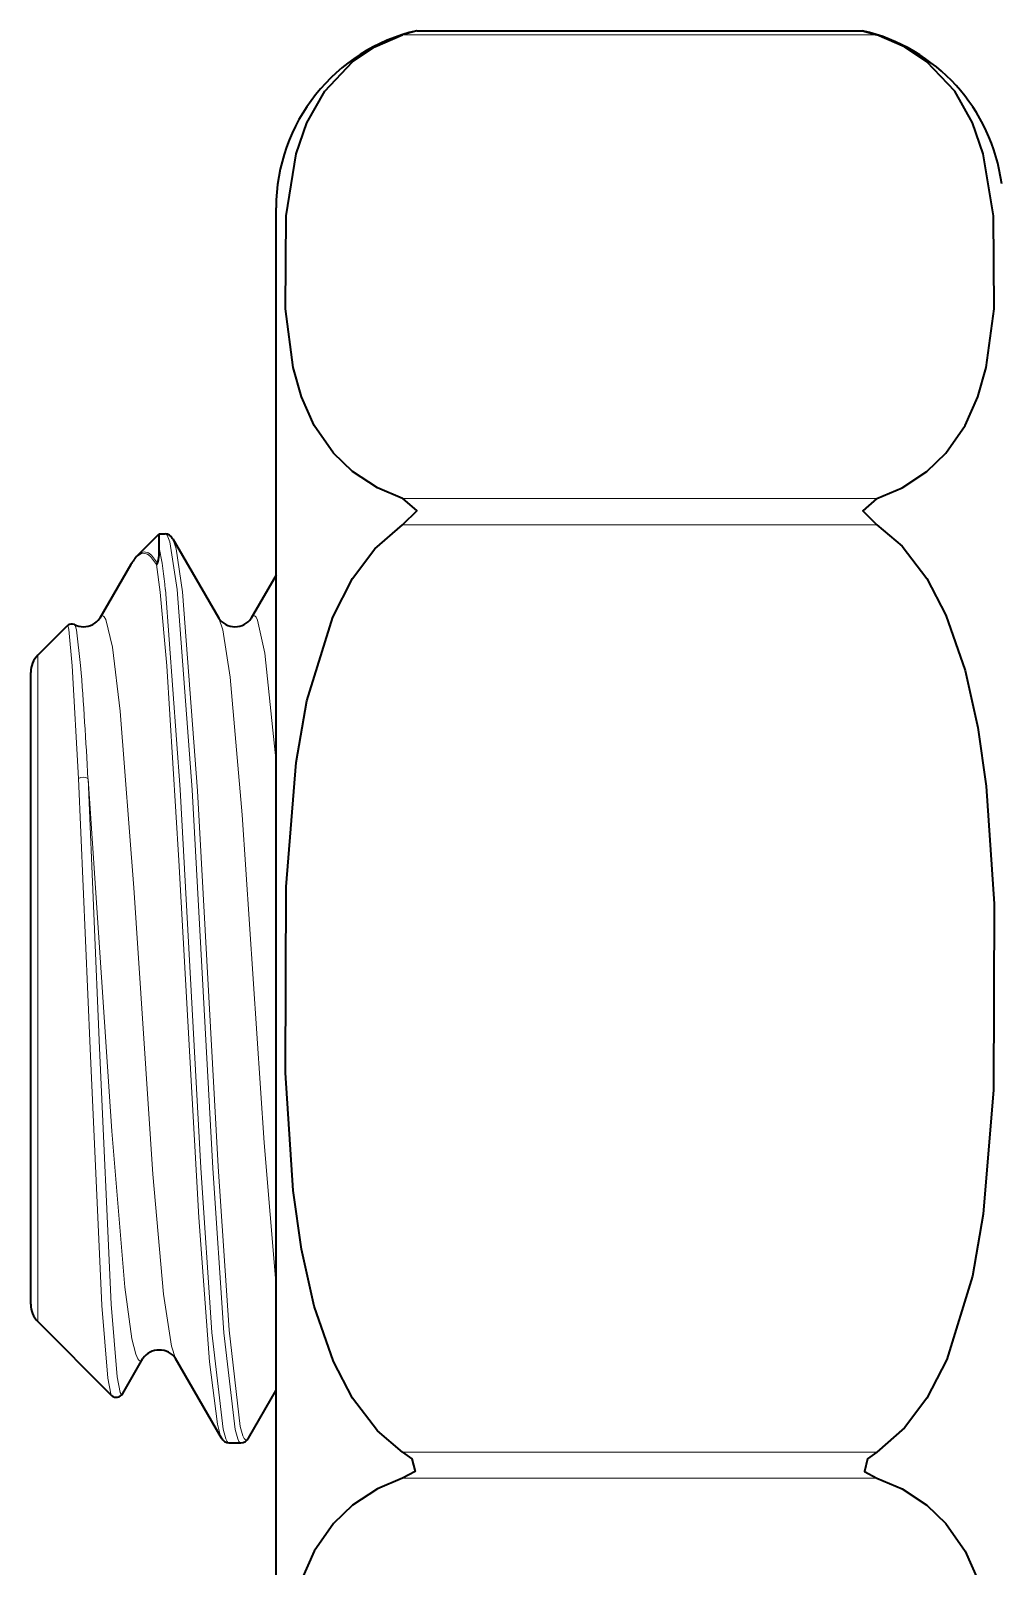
# Model space of a CAD drawing. Extents: x 291 to 834, y 188 to 661.
# Drawn here: x 416.5 to 419.69, y 483.29 to 488.36 of the extents above; entities that cross this region are included whole.
import ezdxf

# ---------------------------------------------------------------- set-up
doc = ezdxf.new("R2010")
doc.units = 0

msp = doc.modelspace()

# ---------------------------------------------------------------- linework, layer by layer
at = {"color": 7, "lineweight": 35, "ltscale": 0.001228}
for p, q in [((417.7767, 488.3595), (417.7295, 488.3461)), ((419.2475, 488.3595), (419.2947, 488.3461))]:
    msp.add_line(p, q, dxfattribs=at)
at = {"color": 7, "lineweight": 35, "ltscale": 0.036769}
msp.add_line((417.7767, 488.3595), (419.2475, 488.3595), dxfattribs=at)
at = {"color": 7, "lineweight": 13, "ltscale": 0.039131}
for p, q in [((417.7295, 488.3461), (419.2947, 488.3461)), ((417.7295, 486.8162), (419.2947, 486.8162)), ((417.7295, 486.7296), (419.2947, 486.7296)), ((417.7295, 483.6696), (419.2947, 483.6696)), ((417.7295, 483.583), (419.2947, 483.583))]:
    msp.add_line(p, q, dxfattribs=at)
at = {"color": 7, "lineweight": 35, "ltscale": 0.11937}
msp.add_line((417.3121, 483.0002), (417.3121, 487.775), dxfattribs=at)
at = {"color": 7, "lineweight": 35, "ltscale": 0.002551}
msp.add_line((416.8541, 486.6274), (416.9262, 486.6996), dxfattribs=at)
at = {"color": 7, "lineweight": 35, "ltscale": 0.001141}
msp.add_line((416.9262, 486.6539), (416.9262, 486.6996), dxfattribs=at)
at = {"color": 7, "lineweight": 35, "ltscale": 0.000492096}
msp.add_line((416.9262, 486.6996), (416.9459, 486.6996), dxfattribs=at)
at = {"color": 7, "lineweight": 35, "ltscale": 0.00757}
msp.add_line((416.9706, 486.6832), (417.1226, 486.4213), dxfattribs=at)
at = {"color": 7, "lineweight": 35, "ltscale": 0.005112}
msp.add_line((416.8325, 486.5981), (416.7299, 486.4213), dxfattribs=at)
at = {"color": 7, "lineweight": 13, "ltscale": 0.000780697}
msp.add_line((416.8325, 486.5981), (416.851, 486.6233), dxfattribs=at)
at = {"color": 7, "lineweight": 35, "ltscale": 0.000130483}
msp.add_line((416.9172, 486.5982), (416.9204, 486.6023), dxfattribs=at)
at = {"color": 7, "lineweight": 13, "ltscale": 0.002306}
msp.add_line((416.929, 486.5067), (416.9172, 486.5982), dxfattribs=at)
at = {"color": 7, "lineweight": 35, "ltscale": 0.004095}
msp.add_line((417.3121, 486.563), (417.2299, 486.4213), dxfattribs=at)
at = {"color": 7, "lineweight": 35, "ltscale": 0.003435}
msp.add_line((416.5254, 486.2987), (416.6226, 486.3959), dxfattribs=at)
at = {"color": 7, "lineweight": 13, "ltscale": 0.003364}
msp.add_line((416.5254, 486.1642), (416.5254, 486.2987), dxfattribs=at)
at = {"color": 7, "lineweight": 35, "ltscale": 0.003191}
msp.add_line((416.502, 486.1145), (416.502, 486.2422), dxfattribs=at)
at = {"color": 7, "lineweight": 13, "ltscale": 0.009292}
msp.add_line((416.6598, 485.8925), (416.6387, 486.2636), dxfattribs=at)
at = {"color": 7, "lineweight": 13, "ltscale": 0.051595}
msp.add_line((416.5254, 484.1004), (416.5254, 486.1642), dxfattribs=at)
at = {"color": 7, "lineweight": 35, "ltscale": 0.048939}
msp.add_line((416.502, 484.157), (416.502, 486.1145), dxfattribs=at)
at = {"color": 7, "lineweight": 35, "ltscale": 0.008615}
msp.add_line((416.5254, 484.1004), (416.7691, 483.8567), dxfattribs=at)
at = {"color": 7, "lineweight": 35, "ltscale": 0.003329}
msp.add_line((416.8058, 483.8627), (416.8726, 483.9779), dxfattribs=at)
at = {"color": 7, "lineweight": 35, "ltscale": 0.007572}
msp.add_line((417.1319, 483.7159), (416.9799, 483.9779), dxfattribs=at)
at = {"color": 7, "lineweight": 35, "ltscale": 0.004558}
msp.add_line((417.2206, 483.7159), (417.3121, 483.8737), dxfattribs=at)
at = {"color": 7, "lineweight": 35, "ltscale": 0.000986481}
msp.add_line((417.1565, 483.6996), (417.196, 483.6996), dxfattribs=at)
at = {"color": 7, "lineweight": 35}
for points in [[(417.7295, 486.8162), (417.6464, 486.8513), (417.5645, 486.905), (417.5017, 486.9655), (417.438, 487.0568), (417.396, 487.151), (417.3687, 487.2478), (417.3426, 487.4416), (417.3447, 487.7486), (417.3782, 487.9536), (417.4135, 488.0558), (417.4723, 488.1597), (417.5644, 488.2572), (417.6379, 488.3064), (417.7295, 488.3461)], [(419.2947, 486.8162), (419.3778, 486.8513), (419.4597, 486.905), (419.5225, 486.9655), (419.5862, 487.0568), (419.6282, 487.151), (419.6556, 487.2478), (419.6817, 487.4416), (419.6796, 487.7486), (419.6461, 487.9536), (419.6107, 488.0558), (419.5519, 488.1597), (419.4598, 488.2572), (419.3863, 488.3064), (419.2947, 488.3461)], [(417.7295, 486.8162), (417.7762, 486.775), (417.7295, 486.7296)], [(419.2947, 486.8162), (419.248, 486.775), (419.2947, 486.7296)], [(417.7295, 483.6696), (417.6464, 483.7399), (417.5645, 483.8473), (417.5017, 483.9682), (417.438, 484.1508), (417.396, 484.3392), (417.3687, 484.5329), (417.3426, 484.9204), (417.3447, 485.5345), (417.3782, 485.9446), (417.4135, 486.1488), (417.4987, 486.4239), (417.5644, 486.5517), (417.6379, 486.6501), (417.7295, 486.7296)], [(419.2947, 486.7296), (419.3778, 486.6592), (419.4597, 486.5518), (419.5225, 486.4309), (419.5862, 486.2484), (419.6282, 486.0599), (419.6556, 485.8663), (419.6817, 485.4788), (419.6796, 484.8646), (419.6461, 484.4546), (419.6107, 484.2503), (419.5256, 483.9753), (419.4598, 483.8475), (419.3863, 483.749), (419.2947, 483.6696)], [(417.7295, 483.6696), (417.76, 483.6467), (417.7704, 483.6052), (417.7295, 483.583)], [(419.2947, 483.6696), (419.2643, 483.6467), (419.2538, 483.6052), (419.2947, 483.583)], [(417.7295, 483.583), (417.6464, 483.5479), (417.5645, 483.4941), (417.5017, 483.4337), (417.438, 483.3424), (417.396, 483.2482), (417.3687, 483.1514), (417.3426, 482.9576), (417.3383, 482.8505)], [(419.2947, 483.583), (419.3778, 483.5479), (419.4597, 483.4941), (419.5225, 483.4337), (419.5862, 483.3424), (419.6282, 483.2482), (419.6556, 483.1514), (419.6817, 482.9576), (419.6859, 482.8505)]]:
    msp.add_lwpolyline(points, dxfattribs=at)
at = {"color": 7, "lineweight": 13}
for points in [[(416.9857, 486.516), (416.9608, 486.6733), (416.9523, 486.6947), (416.9495, 486.6981), (416.9481, 486.699), (416.946, 486.6996)], [(417.003, 486.5076), (416.9816, 486.6501), (416.9706, 486.6832)], [(416.851, 486.6233), (416.8657, 486.6336), (416.8731, 486.6354), (416.8879, 486.6322), (416.8977, 486.6249), (416.9172, 486.5982)], [(416.8541, 486.6274), (416.8689, 486.6378), (416.8763, 486.6397), (416.8911, 486.6365), (416.9009, 486.6292), (416.9204, 486.6023)], [(417.1319, 483.7159), (417.1273, 483.7263), (417.1181, 483.7616), (417.0917, 483.9677), (417.0565, 484.4439), (416.9913, 485.6219), (416.9509, 486.2641), (416.929, 486.5067)], [(417.1565, 483.6996), (417.1543, 483.7002), (417.1529, 483.7012), (417.15, 483.7047), (417.1456, 483.7137), (417.137, 483.7448), (417.0999, 484.0641), (417.0638, 484.6077), (416.9956, 485.8553), (416.9464, 486.516)], [(417.196, 483.6996), (417.1938, 483.7001), (417.1923, 483.7011), (417.1894, 483.7046), (417.1851, 483.7135), (417.1764, 483.7444), (417.1393, 484.0633), (417.1033, 484.6068), (417.0349, 485.8549), (416.9857, 486.516)], [(417.2133, 483.7096), (417.2111, 483.7101), (417.2096, 483.7112), (417.2067, 483.7146), (417.2024, 483.7235), (417.1937, 483.7543), (417.1566, 484.0716), (417.1206, 484.6115), (417.0522, 485.8517), (417.003, 486.5076)], [(416.7387, 486.429), (416.7425, 486.4276), (416.745, 486.4252), (416.7499, 486.4169), (416.7716, 486.3259), (416.7969, 486.1147), (416.842, 485.5318), (416.9053, 484.5865), (416.9404, 484.1903), (416.9662, 484.0193), (416.9799, 483.9779)], [(417.2387, 486.429), (417.2401, 486.4288), (417.2429, 486.4273), (417.2456, 486.4244), (417.251, 486.4144), (417.2747, 486.3057), (417.3118, 485.9457)], [(416.6387, 486.2636), (416.6273, 486.3835), (416.6251, 486.3931), (416.6241, 486.3955), (416.6226, 486.3959)], [(416.6665, 486.2644), (416.6528, 486.3822), (416.6486, 486.3972), (416.6465, 486.3998)], [(417.1226, 486.4213), (417.1356, 486.383), (417.1601, 486.2263), (417.2002, 485.7719), (417.2727, 484.6902), (417.3125, 484.2166)], [(416.6598, 485.8925), (416.6978, 485.0008), (416.7365, 484.1535), (416.7561, 483.9138), (416.7663, 483.8616), (416.7682, 483.8578), (416.7692, 483.8567)], [(416.6912, 485.8911), (416.7292, 485.0024), (416.7679, 484.1575), (416.7875, 483.9182), (416.7977, 483.8658), (416.8006, 483.8608)], [(416.6912, 485.8911), (416.7701, 484.728), (416.8127, 484.2141), (416.8362, 484.0432), (416.8486, 483.9923), (416.8553, 483.9771), (416.8587, 483.9727), (416.8621, 483.9705), (416.8637, 483.9702)]]:
    msp.add_lwpolyline(points, dxfattribs=at)
at = {"color": 7, "lineweight": 35}
for centre, radius, start, end in [((417.9121, 487.775), 0.6, 103.039, 180), ((419.1121, 487.775), 0.6, 7.5794, 76.961), ((416.9442, 486.6707), 0.0291, 25.4342, 86.5816), ((416.9587, 486.5282), 0.1442, 136.5076, 151.0188), ((416.784, 486.6425), 0.1424, 343.6149, 4.617), ((416.6373, 486.3812), 0.0208, 63.6052, 135.1044), ((416.6762, 486.4594), 0.0665, 243.4892, 270.0067), ((416.6772, 486.4561), 0.0632, 269.0844, 326.4498), ((417.1752, 486.4561), 0.0632, 213.5256, 270.918), ((417.1772, 486.4561), 0.0632, 269.082, 326.4745), ((416.582, 486.2422), 0.08, 135.0045, 179.9955), ((416.582, 484.157), 0.08, 180.0045, 224.9955), ((416.9252, 483.943), 0.0632, 89.082, 146.4744), ((416.9272, 483.943), 0.0632, 33.5255, 90.918), ((416.7852, 483.8729), 0.0228, 225.3247, 333.6614), ((417.1582, 483.7285), 0.0291, 205.4733, 266.59), ((417.1942, 483.7285), 0.0291, 273.4184, 334.5658)]:
    msp.add_arc(centre, radius, start, end, dxfattribs=at)
at = {"color": 7, "lineweight": 13}
for centre, radius, start, end in [((415.4581, 486.3721), 1.4951, 5.5201, 10.8662), ((416.7416, 486.417), 0.0124, 103.6903, 160.1302), ((417.2416, 486.417), 0.0124, 103.658, 160.0842), ((402.0898, 485.1242), 14.6214, 3.00666, 4.47261), ((416.6747, 485.8675), 0.0291, 55.1127, 120.7836), ((416.8608, 483.9821), 0.0124, 283.658, 340.0842), ((416.8026, 483.8631), 0.00308, 228.9115, 353.1715), ((417.2109, 483.7195), 0.0103, 283.7438, 340.2206)]:
    msp.add_arc(centre, radius, start, end, dxfattribs=at)

doc.saveas('drawing.dxf')
